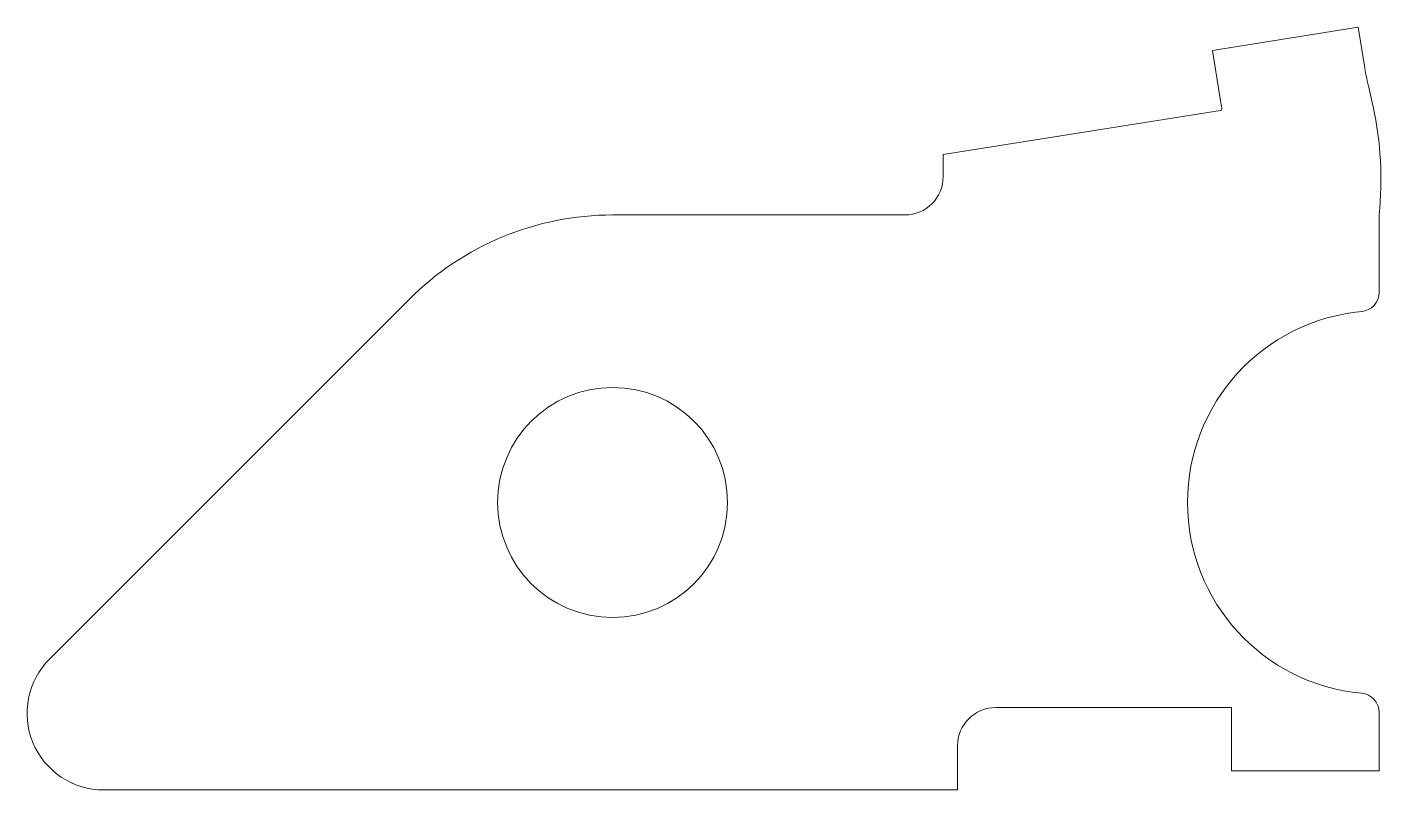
# Model space of a CAD drawing. Header units: millimetres. Extents: x 4.1 to 74.7, y 3.3 to 43.1.
import ezdxf

# ---------------------------------------------------------------- set-up
doc = ezdxf.new("R2010")
doc.units = ezdxf.units.MM

msp = doc.modelspace()

# ---------------------------------------------------------------- linework, layer by layer
at = {"color": 7, "linetype": 'Continuous', "lineweight": 15}
for p, q in [((73.549, 43.138), (65.947, 41.924)), ((73.885, 41.013), (73.549, 43.138)), ((65.947, 41.924), (66.363, 39.291)), ((74.121, 39.92), (74.326, 38.969)), ((66.433, 38.894), (66.431, 38.91)), ((51.887, 36.492), (66.35, 38.779)), ((51.887, 35.335), (51.887, 36.492)), ((49.887, 33.335), (34.636, 33.335)), ((74.636, 29.29), (74.636, 33.335)), ((24.029, 28.942), (5.251, 10.164)), ((54.636, 7.635), (66.936, 7.635)), ((66.936, 7.635), (66.936, 4.335)), ((74.636, 4.335), (74.636, 7.381)), ((52.636, 3.335), (52.636, 5.635)), ((66.936, 4.335), (74.636, 4.335)), ((8.08, 3.335), (52.636, 3.335))]:
    msp.add_line(p, q, dxfattribs=at)
msp.add_circle((34.636, 18.335), 6, dxfattribs=at)
for centre, radius, start, end in [((83.861, 42.591), 10.1, 188.98792, 195.30052), ((74.023, 39.899), 0.1, 12.1665, 15.30052), ((66.335, 38.878), 0.1, 278.98792, 9.076), ((76.339, 40.869), 10.1, 188.98792, 191.16231), ((66.332, 38.894), 0.1, 9.076, 11.16231), ((56.73, 35.175), 18, 354.13357, 12.1665), ((49.887, 35.335), 2, 270, 0), ((34.636, 18.335), 15, 90, 135), ((73.636, 29.29), 1, 275.21591, 0), ((74.636, 18.335), 10, 95.21591, 264.78409), ((8.08, 7.335), 4, 135, 270), ((73.636, 7.381), 1, 0, 84.78409), ((54.636, 5.635), 2, 90, 180)]:
    msp.add_arc(centre, radius, start, end, dxfattribs=at)

doc.saveas('drawing.dxf')
